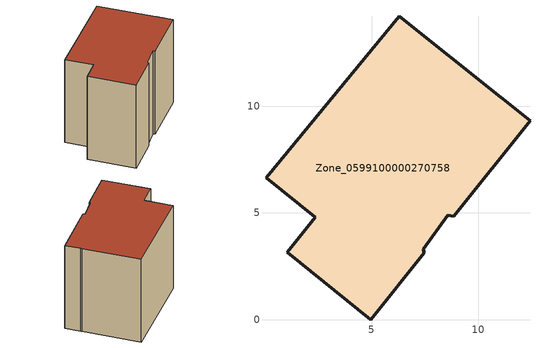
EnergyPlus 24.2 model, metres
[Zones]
Zone_0599100000270758
 floor ground (C_G): 8.57,4.89 7.41,3.3 7.48,3.14 4.97,0 1.05,3.15 2.36,4.81 0.06,6.64 6.3,14.21 11.05,10.42 11.14,10.35 12.42,9.33 8.84,4.84 z0
 wall outside (C_F): 1.05,3.15 4.97,0 7.48,3.14 7.41,3.3 8.57,4.89 8.84,4.84 12.42,9.33 11.14,10.35 11.05,10.42 6.3,14.21 0.06,6.64 2.36,4.81 1.05,3.15 z0:9.76
 roof outside (C_R): 8.84,4.84 12.42,9.33 11.14,10.35 11.05,10.42 6.3,14.21 0.06,6.64 2.36,4.81 1.05,3.15 4.97,0 7.48,3.14 7.41,3.3 8.57,4.89 z9.76
[BUILDING]
Pand.0599100000270758: North Axis=0; Terrain=City; Loads Convergence Tolerance Value=0.04; Temperature Convergence Tolerance Value=0.4; Solar Distribution=FullExterior; Maximum Number of Warmup Days=25; Minimum Number of Warmup Days=1
[Site:Location]
Rotterdam.The.Hague.AP_ZH_NLD Design_Conditions: Latitude=51.96; Longitude=4.45; Time Zone=1; Elevation=-4.5
[SITE:GROUNDTEMPERATURE:BUILDINGSURFACE]
18, 18, 18, 18, 18, 18, 18, 18, 18, 18, 18, 18
[MATERIAL] Thermal Absorptance=0.9; Solar Absorptance=0.7; Visible Absorptance=0.7
Name | Roughness | Thickness | Conductivity | Density | Specific Heat
G.D.1975-1991 | MediumSmooth | 0.15 | 0.288461 | 540 | 1210
F.D.1975-1991 | Rough | 0.3 | 0.230769 | 1920 | 840
R.D.1975-1991 | MediumRough | 0.2 | 0.153846 | 1500 | 1000
[CONSTRUCTION]
C_G: G.D.1975-1991
C_F: F.D.1975-1991
C_R: R.D.1975-1991
[ZONE]
Zone_0599100000270758: Type=1; Multiplier=1; Ceiling Height=Autocalculate; Volume=Autocalculate; Floor Area=autocalculate; Part of Total Floor Area=Yes
[ZONEINFILTRATION:DESIGNFLOWRATE]
Infil_Zone_0599100000270758: Zone or ZoneList or Space or SpaceList=Zone_0599100000270758; Schedule=AlwaysOn; Design Flow Rate Calculation Method=Flow/Area; Flow Rate per Floor Area=0.0042; Constant Term Coefficient=1; Temperature Term Coefficient=0; Velocity Term Coefficient=0; Velocity Squared Term Coefficient=0
[HVACTEMPLATE:ZONE:IDEALLOADSAIRSYSTEM]
Zone_0599100000270758: Maximum Heating Supply Air Temperature=50; Minimum Cooling Supply Air Temperature=13; Maximum Heating Supply Air Humidity Ratio=0.0156; Minimum Cooling Supply Air Humidity Ratio=0.0077; Heating Limit=NoLimit; Cooling Limit=NoLimit; Dehumidification Control Type=ConstantSensibleHeatRatio; Cooling Sensible Heat Ratio=0.7; Dehumidification Setpoint=60; Humidification Control Type=None; Humidification Setpoint=30; Outdoor Air Method=None; Outdoor Air Flow Rate per Person=0.00944; Outdoor Air Flow Rate per Zone Floor Area=0; Outdoor Air Flow Rate per Zone=0; Demand Controlled Ventilation Type=None; Outdoor Air Economizer Type=NoEconomizer; Heat Recovery Type=None; Sensible Heat Recovery Effectiveness=0.7; Latent Heat Recovery Effectiveness=0.65
[ZONECONTROL:THERMOSTAT]
ThermostatControl_Zone_0599100000270758: Zone or ZoneList=Zone_0599100000270758; Control Type Schedule=DualSetpointControlType; Control 1=Thermostat_Zone_0599100000270758; Temperature Difference Between Cutout And Setpoint=0
[THERMOSTATSETPOINT:DUALSETPOINT]
Thermostat_Zone_0599100000270758: Heating Setpoint Temperature Schedule=HeatingSetpoint_Zone_0599100000270758; Cooling Setpoint Temperature Schedule=CoolingSetpoint_Zone_0599100000270758
[SCHEDULE:COMPACT]
HeatingSetpoint_Zone_0599100000270758: Through: 12/31, For: AllDays, Until: 24:00, 21
CoolingSetpoint_Zone_0599100000270758: Through: 12/31, For: AllDays, Until: 24:00, 24
DualSetpointControlType: Through: 12/31, For: AllDays, Until: 24:00, 4
AlwaysOn: Through: 12/31, For: AllDays, Until: 24:00, 1
